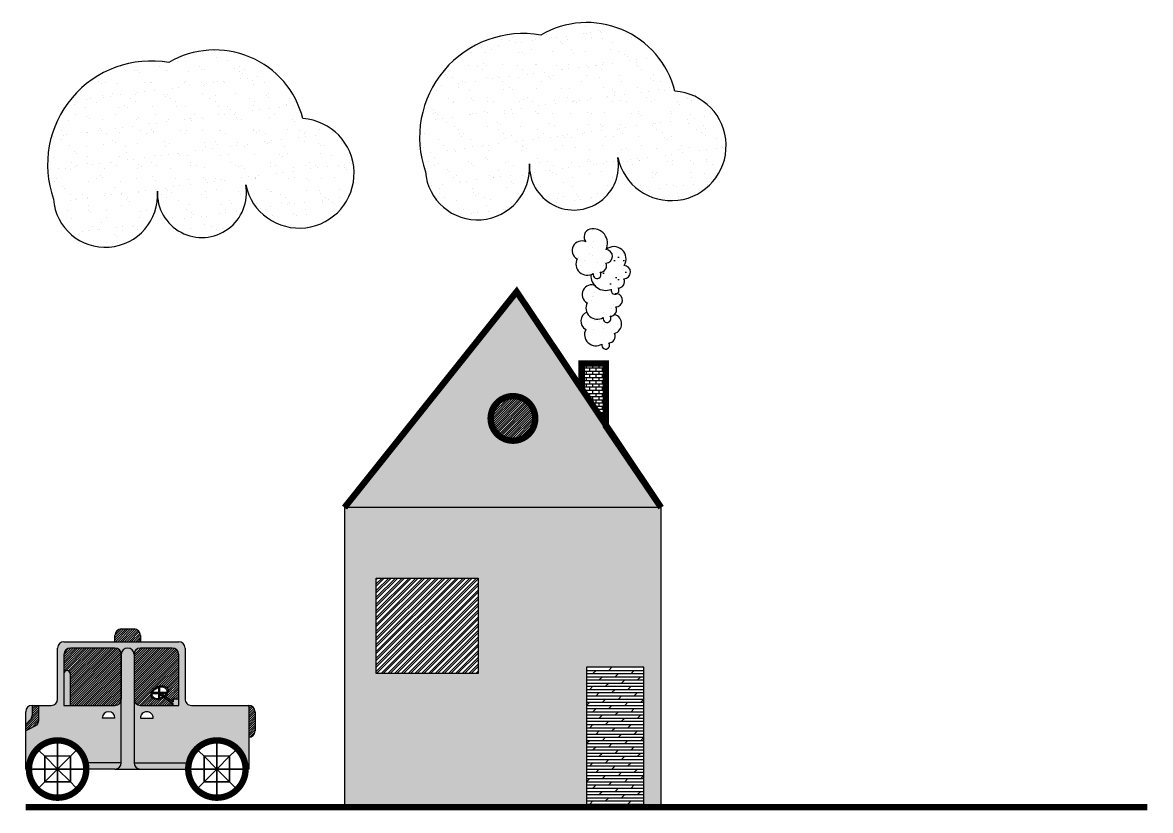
# Model space of a CAD drawing. Header units: inches. Extents: x -0.2 to 88.2, y 1.8 to 63.6.
import ezdxf

# ---------------------------------------------------------------- set-up
doc = ezdxf.new("R2010")
doc.units = ezdxf.units.IN
doc.header["$MEASUREMENT"] = 0
for name, color, linetype in [('acoperis', 44, 'Continuous'), ('asfalt', 250, 'Continuous'), ('becuri', 51, 'Continuous'), ('cauciucuri', 26, 'Continuous'), ('fum', 254, 'Continuous'), ('Geam', 8, 'Continuous'), ('jante', 7, 'Continuous'), ('margini', 19, 'Continuous'), ('masina', 1, 'Continuous'), ('nor', 254, 'Continuous'), ('perete', 253, 'Continuous'), ('usa', 248, 'Continuous')]:
    doc.layers.add(name, color=color, linetype=linetype)

msp = doc.modelspace()

# ---------------------------------------------------------------- hatches: boundary and pattern name
at = {"layer": 'acoperis'}
h = msp.add_hatch(dxfattribs=at)
h.set_pattern_fill('ANSI38', color=256)
h.paths.add_polyline_path([(49.855, 25.534), (45.507, 31.943), (45.507, 32.036), (38.519, 42.484), (25.013, 25.534)])
h.paths.add_polyline_path([(36.478, 32.532, -1), (39.978, 32.532, -1)], flags=16)
h = msp.add_hatch(dxfattribs=at)
h.set_pattern_fill('BRICK', color=256)
h.paths.add_polyline_path([(45.507, 32.036), (45.507, 36.854), (43.621, 36.854), (43.621, 34.856)])
at = {"layer": 'becuri'}
h = msp.add_hatch(dxfattribs=at)
h.set_pattern_fill('ANSI31', color=256)
h.paths.add_polyline_path([(9, 15.5, 0.414214), (8.5, 16), (7.5, 16, 0.414214), (7, 15.5), (7, 15), (9, 15)])
h = msp.add_hatch(dxfattribs=at)
h.set_pattern_fill('ANSI31', color=256)
h.paths.add_polyline_path([(18, 9.5, 0.414214), (17.5, 10), (17.5, 7.5, 0.414214), (18, 8)])
h.paths.add_polyline_path([(1, 10), (0.5, 10), (0.5, 9.207, -0.198912), (0.354, 8.854), (0, 8.5), (0, 8), (0.724, 8.362, 0.284079), (1, 8.809)])
at = {"layer": 'cauciucuri'}
h = msp.add_hatch(color=256, dxfattribs=at)
h.dxf.hatch_style = 1
h.paths.add_polyline_path([(3.487, 12.491, 0.946097), (3, 12.517), (3, 10), (3.487, 10)])
h = msp.add_hatch(color=256, dxfattribs=at)
h.dxf.hatch_style = 1
edge = h.paths.add_edge_path()
edge.add_line((12, 10.476), (11.566, 10.476))
edge.add_line((11.566, 10.476), (11.566, 10.289))
edge.add_line((11.566, 10.289), (10.944, 10.704))
edge.add_ellipse((10.5, 11), major_axis=(0.632, 0.316), ratio=0.707107, start_angle=282.53325, end_angle=292.00171, ccw=False)
edge.add_line((10.856, 10.632), (11.554, 10.145))
edge.add_line((11.554, 10.145), (11.554, 10))
edge.add_line((11.554, 10), (12, 10))
edge.add_line((12, 10), (12, 10.476))
edge = h.paths.add_edge_path(flags=17)
edge.add_line((10.944, 10.704), (10.883, 10.744))
edge.add_ellipse((10.495, 10.989), major_axis=(0.543, 0.271), ratio=0.702667, start_angle=282.19136, end_angle=293.07649, ccw=False)
edge.add_line((10.796, 10.673), (10.856, 10.632))
edge.add_ellipse((10.5, 11), major_axis=(0.632, 0.316), ratio=0.707107, start_angle=282.53325, end_angle=292.00171)
edge = h.paths.add_edge_path()
edge.add_ellipse((10.5, 11), major_axis=(0.632, 0.316), ratio=0.707107, start_angle=292.00171, end_angle=642.53325)
edge.add_line((10.856, 10.632), (10.796, 10.673))
edge.add_ellipse((10.495, 10.989), major_axis=(0.543, 0.271), ratio=0.702667, start_angle=251.12965, end_angle=282.19136, ccw=False)
edge.add_ellipse((10.495, 10.989), major_axis=(0.543, 0.271), ratio=0.702667, start_angle=244.78494, end_angle=251.12965, ccw=False)
edge.add_ellipse((10.495, 10.989), major_axis=(0.543, 0.271), ratio=0.702667, start_angle=152.52733, end_angle=244.78494, ccw=False)
edge.add_ellipse((10.495, 10.989), major_axis=(0.543, 0.271), ratio=0.702667, start_angle=143.21586, end_angle=152.52733, ccw=False)
edge.add_ellipse((10.495, 10.989), major_axis=(0.543, 0.271), ratio=0.702667, start_angle=76.49887, end_angle=143.21586, ccw=False)
edge.add_ellipse((10.495, 10.989), major_axis=(0.543, 0.271), ratio=0.702667, start_angle=70.15416, end_angle=76.49887, ccw=False)
edge.add_ellipse((10.495, 10.989), major_axis=(0.543, 0.271), ratio=0.702667, start_angle=325.9148, end_angle=430.15416, ccw=False)
edge.add_ellipse((10.495, 10.989), major_axis=(0.543, 0.271), ratio=0.702667, start_angle=316.60333, end_angle=325.9148, ccw=False)
edge.add_ellipse((10.495, 10.989), major_axis=(0.543, 0.271), ratio=0.702667, start_angle=293.07649, end_angle=316.60333, ccw=False)
edge.add_line((10.883, 10.744), (10.944, 10.704))
edge = h.paths.add_edge_path(flags=17)
edge.add_ellipse((10.495, 10.989), major_axis=(0.543, 0.271), ratio=0.702667, start_angle=316.60333, end_angle=325.9148)
edge.add_line((11.052, 11), (10.5, 11))
edge.add_line((10.5, 11), (10.5, 10.924))
edge.add_line((10.5, 10.924), (11.021, 10.924))
h.paths.add_polyline_path([(10.5, 11), (10.436, 10.924), (10.5, 10.924)], flags=16)
h.paths.add_polyline_path([(10.5, 11), (10.436, 11), (10.436, 10.924)], flags=17)
edge = h.paths.add_edge_path(flags=17)
edge.add_ellipse((10.495, 10.989), major_axis=(0.543, 0.271), ratio=0.702667, start_angle=70.15416, end_angle=76.49887)
edge.add_line((10.436, 11.423), (10.436, 11))
edge.add_line((10.436, 11), (10.5, 11))
edge.add_line((10.5, 11), (10.5, 11.44))
edge = h.paths.add_edge_path(flags=17)
edge.add_line((10.436, 11), (10, 11))
edge.add_line((10, 11), (9.946, 11))
edge.add_ellipse((10.495, 10.989), major_axis=(0.543, 0.271), ratio=0.702667, start_angle=143.21586, end_angle=152.52733)
edge.add_line((9.925, 10.924), (10.436, 10.924))
edge.add_line((10.436, 10.924), (10.436, 11))
edge = h.paths.add_edge_path(flags=17)
edge.add_line((10.5, 10.924), (10.436, 10.924))
edge.add_line((10.436, 10.924), (10.436, 10.528))
edge.add_ellipse((10.495, 10.989), major_axis=(0.543, 0.271), ratio=0.702667, start_angle=244.78494, end_angle=251.12965)
edge.add_line((10.5, 10.54), (10.5, 10.924))
edge = h.paths.add_edge_path(flags=17)
edge.add_line((10.614, 10.924), (10.5, 10.924))
edge.add_line((10.5, 10.924), (10.5, 10.88))
edge.add_line((10.5, 10.88), (10.796, 10.673))
edge.add_ellipse((10.495, 10.989), major_axis=(0.543, 0.271), ratio=0.702667, start_angle=282.19136, end_angle=293.07649)
edge.add_line((10.883, 10.744), (10.614, 10.924))
at = {"layer": 'fum'}
h = msp.add_hatch(dxfattribs=at)
h.set_pattern_fill('AR-SAND', color=256)
h.paths.add_polyline_path([(46.93, 43.494, 0.977744), (46.945, 44.546, 0.875963), (45.534, 45.786, -0.977744), (45.519, 44.735, -0.582862), (45.068, 44.013, -1.623965), (44.526, 43.908, -0.055377), (44.348, 43.824, 0.551502), (45.938, 42.667, 1.623965), (46.479, 42.773, 0.582862)])
at = {"layer": 'Geam'}
h = msp.add_hatch(dxfattribs=at)
h.set_pattern_fill('ANSI31', color=256)
h.paths.add_polyline_path([(39.978, 32.532, 1), (36.478, 32.532, 1)])
h = msp.add_hatch(dxfattribs=at)
h.set_pattern_fill('ANSI32', color=256)
h.paths.add_polyline_path([(27.5, 12.5), (35.5, 12.5), (35.5, 20), (27.5, 20)])
h = msp.add_hatch(dxfattribs=at)
h.set_pattern_fill('ANSI31', color=256)
h.paths.add_polyline_path([(3.5, 14.5, 0.414214), (3, 14), (3, 12.517, -0.946097), (3.487, 12.491), (3.487, 10), (7, 10, 0.414214), (7.5, 10.5), (7.5, 14, 0.414214), (7, 14.5)])
edge = h.paths.add_edge_path()
edge.add_arc((9, 10.5), 0.5, 180, 270)
edge.add_line((9, 10), (11.554, 10))
edge.add_line((11.554, 10), (11.554, 10.145))
edge.add_line((11.554, 10.145), (10.856, 10.632))
edge.add_ellipse((10.5, 11), major_axis=(0.632, 0.316), ratio=0.707107, start_angle=292.00171, end_angle=642.53325, ccw=False)
edge.add_line((10.944, 10.704), (11.566, 10.289))
edge.add_line((11.566, 10.289), (11.566, 10.476))
edge.add_line((11.566, 10.476), (12, 10.476))
edge.add_line((12, 10.476), (12, 14))
edge.add_arc((11.5, 14), 0.5, 0, 90)
edge.add_line((11.5, 14.5), (9, 14.5))
edge.add_arc((9, 14), 0.5, 90, 180)
edge.add_line((8.5, 14), (8.5, 10.5))
at = {"layer": 'masina'}
h = msp.add_hatch(color=256, dxfattribs=at)
h.dxf.hatch_style = 1
h.paths.add_polyline_path([(7.5, 10), (7.5, 10.5, -0.414214), (7, 10), (3, 10), (3, 14, -0.414214), (3.5, 14.5), (7, 14.5, -0.414214), (7.5, 14, -0.414214), (8, 14.5, -0.414214), (8.5, 14, -0.414214), (9, 14.5), (11.5, 14.5, -0.414214), (12, 14), (12, 10), (9, 10, -0.414214), (8.5, 10.5), (8.5, 5.5), (12.806, 5.5, -0.893792), (17.25, 5), (17.5, 5), (17.5, 10), (13, 10, -0.443171), (12.5, 10.5), (12.5, 14.5, 0.414214), (12, 15), (3, 15, 0.414214), (2.5, 14.5), (2.5, 10.5, -0.414214), (2, 10), (1, 10), (1, 8.809, -0.284079), (0.724, 8.362), (0, 8), (0, 5), (0.25, 5, -0.893792), (4.694, 5.5), (7.5, 5.5)])
h.paths.add_polyline_path([(6, 9, -0.414214), (6.5, 9.5, -0.414214), (7, 9)], flags=16)
h.paths.add_polyline_path([(9, 9, -0.414214), (9.5, 9.5, -0.414214), (10, 9)], flags=16)
h = msp.add_hatch(color=256, dxfattribs=at)
h.dxf.hatch_style = 1
h.paths.add_polyline_path([(12.806, 5.5), (8.5, 5.5, 0.414214), (9, 5), (12.75, 5, -0.056082)])
h.paths.add_polyline_path([(8.5, 14, 0.414214), (8, 14.5, 0.414214), (7.5, 14), (7.5, 10.5), (7.5, 10), (7.5, 5.5, -0.414214), (7, 5), (9, 5, -0.414214), (8.5, 5.5)])
h.paths.add_polyline_path([(0.5, 9.207), (0.5, 10, 0.414214), (0, 9.5), (0, 8.5), (0.354, 8.854, 0.198912)])
h = msp.add_hatch(color=256, dxfattribs=at)
h.dxf.hatch_style = 1
h.paths.add_polyline_path([(7.5, 5.5), (4.694, 5.5, -0.056082), (4.75, 5), (7, 5, 0.414214)])
at = {"layer": 'perete'}
h = msp.add_hatch(dxfattribs=at)
h.set_pattern_fill('BRSTONE', color=256)
h.paths.add_polyline_path([(44, 13), (48.5, 13), (48.5, 2.036), (49.855, 2.036), (49.855, 25.534), (25.013, 25.534), (25.013, 2.036), (44, 2.036)])
h.paths.add_polyline_path([(35.5, 12.5), (27.5, 12.5), (27.5, 20), (35.5, 20)], flags=16)
at = {"layer": 'usa'}
h = msp.add_hatch(dxfattribs=at)
h.set_pattern_fill('DOLMIT', color=256)
h.paths.add_polyline_path([(44, 2.036), (48.5, 2.036), (48.5, 13), (44, 13)])

# ---------------------------------------------------------------- linework, layer by layer
for p, q in [((3, 12.491), (3, 12.491)), ((10.5, 11), (10.436, 10.924)), ((0, 10), (0, 10)), ((0.5, 10), (0.5, 10)), ((17.5, 10), (17.5, 10)), ((6, 9), (6, 9)), ((6.5, 9.5), (6.5, 9.5)), ((7, 9), (7, 9)), ((17.5, 7.5), (17.5, 7.5))]:
    msp.add_line(p, q)
at = {"layer": 'acoperis', "const_width": 0.5}
for points in [[(25.013, 25.534), (38.519, 42.484), (49.855, 25.534)], [(49.855, 25.534), (45.507, 31.943), (45.507, 36.854), (43.621, 36.854), (43.621, 34.747)]]:
    msp.add_lwpolyline(points, dxfattribs=at)
msp.add_lwpolyline([(36.478, 32.532, 1), (39.978, 32.532, 1)], format="xyb", close=True, dxfattribs=at)
at = {"layer": 'asfalt', "const_width": 0.5}
msp.add_lwpolyline([(0, 2), (88, 2)], dxfattribs=at)
at = {"layer": 'becuri'}
for p, q in [((7.5, 16), (8.5, 16)), ((7, 15), (7, 15.5)), ((9, 15.5), (9, 15)), ((0.5, 10), (0.5, 9.207)), ((0.354, 8.854), (0, 8.5)), ((18, 9.5), (18, 8))]:
    msp.add_line(p, q, dxfattribs=at)
msp.add_lwpolyline([(1, 10), (1, 8.809, -0.284079), (0.724, 8.362), (0, 8)], format="xyb", dxfattribs=at)
for centre, start, end in [((7.5, 15.5), 90, 180), ((8.5, 15.5), 0, 90), ((17.5, 9.5), 0, 90), ((0, 9.207), 315, 0), ((17.5, 8), 270, 0)]:
    msp.add_arc(centre, 0.5, start, end, dxfattribs=at)
at = {"layer": 'cauciucuri'}
for p, q in [((3.487, 12.491), (3.487, 9.999)), ((10.5, 10.88), (11.554, 10.145)), ((11.554, 10.145), (11.554, 10)), ((12, 10.476), (11.566, 10.476)), ((11.566, 10.476), (11.566, 10.289))]:
    msp.add_line(p, q, dxfattribs=at)
for points in [[(10.436, 10.924), (9.925, 10.924), (10.436, 10.924), (10.436, 10.528), (10.436, 10.924), (10.5, 11), (10.5, 10.54), (10.5, 11), (10.5, 11.44), (10.5, 11), (10.436, 10.924), (10.436, 11.423), (10.436, 10.924), (10.5, 11), (11.052, 11), (10.5, 11), (10.436, 10.924), (11.021, 10.924)], [(10.5, 11), (10, 11), (9.946, 11)], [(10.614, 10.924), (11.566, 10.289)]]:
    msp.add_lwpolyline(points, dxfattribs=at)
at = {"layer": 'cauciucuri', "const_width": 0.5}
for points in [[(0.25, 5, 1), (4.75, 5, 1)], [(12.75, 5, 1), (17.25, 5, 1)]]:
    msp.add_lwpolyline(points, format="xyb", close=True, dxfattribs=at)
at = {"layer": 'cauciucuri'}
msp.add_arc((3.243, 12.491), 0.244, 0.16636, 179.83364, dxfattribs=at)
for centre, major_axis, ratio in [((10.5, 11), (0.632, 0.316), 0.707107), ((10.495, 10.989), (0.543, 0.271), 0.702667)]:
    msp.add_ellipse(centre, major_axis=major_axis, ratio=ratio, dxfattribs=at)
at = {"layer": 'fum', "linetype": 'Continuous'}
for p, q in [((44.467, 47.281), (44.467, 47.281)), ((44.534, 46.45), (44.534, 46.45)), ((43.401, 45.181), (43.401, 45.181)), ((44.272, 45.48), (44.272, 45.48)), ((44.456, 45.311), (44.456, 45.311)), ((44.458, 45.965), (44.458, 45.965)), ((43.51, 44.565), (43.51, 44.565)), ((43.823, 44.913), (43.823, 44.913)), ((44.869, 44.744), (44.869, 44.744)), ((45.326, 44.514), (45.326, 44.514)), ((45.389, 44.813), (45.389, 44.813)), ((45.811, 45.028), (45.811, 45.028)), ((44.521, 44.038), (44.521, 44.038)), ((44.209, 42.677), (44.209, 42.677)), ((44.37, 41.758), (44.37, 41.758)), ((44.432, 42.098), (44.432, 42.098)), ((44.584, 42.111), (44.584, 42.111)), ((44.631, 42.409), (44.631, 42.409)), ((45.791, 42.277), (45.791, 42.277)), ((45.365, 40.846), (45.365, 40.846)), ((45.937, 41.174), (45.937, 41.174)), ((46.149, 41.441), (46.149, 41.441)), ((44.647, 40.185), (44.647, 40.185)), ((45.017, 40.173), (45.017, 40.173)), ((45.438, 39.905), (45.438, 39.905)), ((45.549, 40.677), (45.549, 40.677)), ((46.419, 39.88), (46.419, 39.88)), ((44.021, 39.454), (44.021, 39.454)), ((44.541, 39.523), (44.541, 39.523)), ((45.354, 39.63), (45.354, 39.63)), ((46, 39.247), (46, 39.247)), ((46.713, 39.809), (46.713, 39.809)), ((44.71, 38.258), (44.71, 38.258))]:
    msp.add_line(p, q, dxfattribs=at)
at = {"layer": 'fum'}
for centre, radius, start, end in [((44.448, 46.786), 0.634, 106.26762, 218.91188), ((44.52, 46.29), 1.132, 333.59949, 102.6933), ((43.62, 45.721), 0.746, 63.29501, 241.48872), ((46.157, 45.072), 0.948, 326.25325, 131.12193), ((45.514, 45.261), 0.526, 270.47061, 87.89171), ((44.06, 44.667), 0.891, 153.44113, 301.56428), ((45.089, 44.502), 0.489, 267.51021, 28.45529), ((46.926, 44.02), 0.526, 270.47061, 87.89171), ((45.508, 43.747), 1.162, 176.19902, 291.70635), ((44.823, 43.824), 0.309, 164.24617, 37.75101), ((46.5, 43.261), 0.489, 267.51021, 28.45529), ((44.404, 42.27), 0.746, 64.63944, 241.48872), ((46.235, 42.584), 0.309, 164.24617, 37.75101), ((44.844, 41.216), 0.891, 153.44113, 301.56428), ((46.298, 41.809), 0.526, 270.47061, 78.43505), ((44.298, 40.181), 0.746, 111.74004, 241.48872), ((45.873, 41.05), 0.489, 267.51021, 28.45529), ((45.607, 40.373), 0.309, 164.24617, 37.75101), ((45.965, 39.949), 0.789, 287.04706, 71.80775), ((44.738, 39.127), 0.891, 153.44113, 301.56428), ((45.767, 38.961), 0.489, 267.51021, 28.45529), ((45.502, 38.284), 0.309, 164.24617, 37.75101)]:
    msp.add_arc(centre, radius, start, end, dxfattribs=at)
at = {"layer": 'Geam'}
for p, q in [((7, 14.5), (3.5, 14.5)), ((11.5, 14.5), (9, 14.5)), ((3, 14), (3, 10)), ((7.5, 14), (7.5, 10.5)), ((8.5, 14), (8.5, 10.5)), ((12, 10), (12, 14)), ((3, 10), (7, 10)), ((9, 10), (12, 10)), ((12, 10), (12, 10.476))]:
    msp.add_line(p, q, dxfattribs=at)
for centre, start, end in [((3.5, 14), 90, 180), ((7, 14), 0, 90), ((9, 14), 90, 180), ((11.5, 14), 0, 90), ((7, 10.5), 270, 0), ((9, 10.5), 180, 270)]:
    msp.add_arc(centre, 0.5, start, end, dxfattribs=at)
at = {"layer": 'jante'}
for points in [[(2.5, 5), (2.5, 7), (2.5, 5), (4.5, 5), (2.5, 5), (2.5, 3), (2.5, 5), (0.5, 5), (2.5, 5), (3.5, 6), (2.5, 6), (1.5, 6), (1.5, 5), (1.5, 4), (2.5, 4), (3.5, 4), (3.5, 6), (2.5, 5), (1.5, 4), (2.5, 5), (1.5, 6), (2.5, 5), (3.5, 4), (3.5, 6), (3.914, 6.414), (3.5, 6), (3.5, 4), (3.914, 3.586), (3.5, 4), (1.5, 4), (1.086, 3.586), (1.5, 4), (1.5, 6), (1.092, 6.408)], [(15, 5), (15, 7), (15, 5), (17, 5), (15, 5), (15, 3), (15, 5), (13, 5), (15, 5), (16, 6), (15, 6), (14, 6), (14, 5), (14, 4), (15, 4), (16, 4), (16, 6), (15, 5), (14, 4), (15, 5), (14, 6), (15, 5), (16, 4), (16, 6), (16.414, 6.414), (16, 6), (16, 4), (16.414, 3.586), (16, 4), (14, 4), (13.586, 3.586), (14, 4), (14, 6), (13.592, 6.408)]]:
    msp.add_lwpolyline(points, dxfattribs=at)
at = {"layer": 'margini'}
for points in [[(25.013, 2.036), (49.855, 2.036), (49.855, 25.534), (25.013, 25.534)], [(27.5, 20), (35.5, 20), (35.5, 12.5), (27.5, 12.5)], [(44, 2.036), (48.5, 2.036), (48.5, 13), (44, 13)]]:
    msp.add_lwpolyline(points, close=True, dxfattribs=at)
at = {"layer": 'masina'}
for p, q in [((2.5, 10.5), (2.5, 14.5)), ((3, 15), (12, 15)), ((8, 14.5), (8, 14.5)), ((12.5, 14.5), (12.5, 10.5)), ((7.5, 10), (7.5, 14)), ((8.5, 14), (8.5, 5.5)), ((0.5, 10), (2, 10)), ((7.5, 5.5), (7.5, 10)), ((13, 10), (17.5, 10)), ((17.5, 10), (17.5, 5)), ((0, 5), (0, 9.5)), ((7, 9), (6, 9)), ((7, 5), (4.75, 5)), ((9, 5), (12.75, 5))]:
    msp.add_line(p, q, dxfattribs=at)
msp.add_lwpolyline([(9, 9), (10, 9), (10, 9, 0.414214), (9.5, 9.5), (9.5, 9.5, 0.414214), (9, 9), (9, 9)], format="xyb", dxfattribs=at)
for points in [[(7.5, 5.5), (4.694, 5.5)], [(8.5, 5.5), (12.806, 5.5)], [(0, 5), (0.06, 5)], [(7, 5), (9, 5)], [(17.5, 5), (17.461, 5)]]:
    msp.add_lwpolyline(points, dxfattribs=at)
for centre, radius, start, end in [((3, 14.5), 0.5, 90, 180), ((8, 14), 0.5, 90, 180), ((8, 14), 0.5, 0, 90), ((12, 14.5), 0.5, 0, 90), ((0.5, 9.5), 0.5, 90, 180), ((2, 10.5), 0.5, 270, 0), ((12.977, 10.477), 0.477, 177.19689, 272.80311), ((6.5, 9), 0.5, 90, 180), ((6.5, 9), 0.5, 0, 90), ((7, 5.5), 0.5, 270, 0), ((9, 5.5), 0.5, 180, 270)]:
    msp.add_arc(centre, radius, start, end, dxfattribs=at)
at = {"layer": 'nor', "linetype": 'Continuous'}
for p, q in [((43.891, 63.307), (43.891, 63.307)), ((44.955, 63.015), (44.955, 63.015)), ((45.132, 62.903), (45.132, 62.903)), ((45.139, 62.847), (45.139, 62.847)), ((46.49, 63.082), (46.49, 63.082)), ((37.367, 62.25), (37.367, 62.25)), ((37.947, 62.172), (37.947, 62.172)), ((38.17, 62.441), (38.17, 62.441)), ((38.415, 62.019), (38.415, 62.019)), ((38.935, 62.087), (38.935, 62.087)), ((39.748, 62.194), (39.748, 62.194)), ((39.985, 62.284), (39.985, 62.284)), ((40.862, 62.716), (40.862, 62.716)), ((41.106, 62.373), (41.106, 62.373)), ((41.284, 62.447), (41.284, 62.447)), ((41.627, 62.442), (41.627, 62.442)), ((41.949, 62.138), (41.949, 62.138)), ((42.133, 61.969), (42.133, 61.969)), ((42.44, 62.549), (42.44, 62.549)), ((42.543, 62.272), (42.543, 62.272)), ((43.798, 62.727), (43.798, 62.727)), ((43.976, 62.721), (43.976, 62.721)), ((44.319, 62.796), (44.319, 62.796)), ((44.398, 62.453), (44.398, 62.453)), ((45.244, 62.369), (45.244, 62.369)), ((46.009, 62.049), (46.009, 62.049)), ((47.09, 62.727), (47.09, 62.727)), ((47.512, 62.458), (47.512, 62.458)), ((47.861, 62.402), (47.861, 62.402)), ((13.787, 61.366), (13.787, 61.366)), ((14.775, 61.429), (14.775, 61.429)), ((14.941, 61.46), (14.941, 61.46)), ((34.941, 61.294), (34.941, 61.294)), ((35.723, 61.664), (35.723, 61.664)), ((36.078, 61.261), (36.078, 61.261)), ((36.243, 61.733), (36.243, 61.733)), ((36.574, 61.469), (36.574, 61.469)), ((37.056, 61.84), (37.056, 61.84)), ((38.636, 61.249), (38.636, 61.249)), ((38.943, 61.26), (38.943, 61.26)), ((39.127, 61.091), (39.127, 61.091)), ((39.688, 61.474), (39.688, 61.474)), ((41.337, 61.346), (41.337, 61.346)), ((42.802, 61.48), (42.802, 61.48)), ((43.003, 61.172), (43.003, 61.172)), ((43.954, 61.38), (43.954, 61.38)), ((45.916, 61.486), (45.916, 61.486)), ((46.513, 61.367), (46.513, 61.367)), ((47.005, 61.137), (47.005, 61.137)), ((49.03, 61.491), (49.03, 61.491)), ((11.751, 60.751), (11.751, 60.751)), ((11.935, 60.582), (11.935, 60.582)), ((12.448, 60.906), (12.448, 60.906)), ((15.006, 60.894), (15.006, 60.894)), ((15.811, 60.662), (15.811, 60.662)), ((34.729, 60.226), (34.729, 60.226)), ((35.441, 60.2), (35.441, 60.2)), ((35.937, 60.382), (35.937, 60.382)), ((36.121, 60.213), (36.121, 60.213)), ((37.43, 60.324), (37.43, 60.324)), ((38.556, 60.206), (38.556, 60.206)), ((39.997, 60.294), (39.997, 60.294)), ((40.048, 60.357), (40.048, 60.357)), ((41.67, 60.212), (41.67, 60.212)), ((42.606, 60.345), (42.606, 60.345)), ((43.999, 60.26), (43.999, 60.26)), ((44.72, 60.26), (44.72, 60.26)), ((44.784, 60.217), (44.784, 60.217)), ((45.241, 60.328), (45.241, 60.328)), ((45.307, 60.442), (45.307, 60.442)), ((46.054, 60.435), (46.054, 60.435)), ((47.189, 60.968), (47.189, 60.968)), ((47.412, 60.614), (47.412, 60.614)), ((47.898, 60.223), (47.898, 60.223)), ((47.924, 60.475), (47.924, 60.475)), ((47.932, 60.683), (47.932, 60.683)), ((48.745, 60.79), (48.745, 60.79)), ((7.414, 60.149), (7.414, 60.149)), ((7.836, 59.881), (7.836, 59.881)), ((8.541, 59.883), (8.541, 59.883)), ((8.745, 59.873), (8.745, 59.873)), ((8.929, 59.704), (8.929, 59.704)), ((10.528, 60.155), (10.528, 60.155)), ((10.95, 59.886), (10.95, 59.886)), ((11.099, 59.871), (11.099, 59.871)), ((12.805, 59.785), (12.805, 59.785)), ((13.642, 60.161), (13.642, 60.161)), ((13.8, 59.968), (13.8, 59.968)), ((14.064, 59.892), (14.064, 59.892)), ((16.418, 60.002), (16.418, 60.002)), ((16.757, 60.166), (16.757, 60.166)), ((16.807, 59.75), (16.807, 59.75)), ((16.991, 59.581), (16.991, 59.581)), ((17.178, 59.898), (17.178, 59.898)), ((18.214, 59.359), (18.214, 59.359)), ((18.976, 59.99), (18.976, 59.99)), ((19.572, 59.538), (19.572, 59.538)), ((32.931, 59.505), (32.931, 59.505)), ((33.115, 59.336), (33.115, 59.336)), ((33.523, 59.301), (33.523, 59.301)), ((35.863, 59.932), (35.863, 59.932)), ((36.141, 59.334), (36.141, 59.334)), ((36.991, 59.416), (36.991, 59.416)), ((37.978, 59.372), (37.978, 59.372)), ((38.699, 59.322), (38.699, 59.322)), ((38.977, 59.937), (38.977, 59.937)), ((39.337, 59.551), (39.337, 59.551)), ((39.857, 59.619), (39.857, 59.619)), ((40.67, 59.726), (40.67, 59.726)), ((40.992, 59.382), (40.992, 59.382)), ((41.4, 59.419), (41.4, 59.419)), ((42.028, 59.905), (42.028, 59.905)), ((42.091, 59.943), (42.091, 59.943)), ((42.549, 59.974), (42.549, 59.974)), ((43.362, 60.081), (43.362, 60.081)), ((44.017, 59.453), (44.017, 59.453)), ((44.183, 60.091), (44.183, 60.091)), ((45.206, 59.949), (45.206, 59.949)), ((46.576, 59.441), (46.576, 59.441)), ((48.059, 60.171), (48.059, 60.171)), ((48.32, 59.954), (48.32, 59.954)), ((49.276, 59.538), (49.276, 59.538)), ((5.739, 58.995), (5.739, 58.995)), ((5.923, 58.827), (5.923, 58.827)), ((6.24, 58.908), (6.24, 58.908)), ((7.193, 58.848), (7.193, 58.848)), ((9.354, 58.914), (9.354, 58.914)), ((9.799, 58.907), (9.799, 58.907)), ((9.894, 58.946), (9.894, 58.946)), ((11.497, 58.475), (11.497, 58.475)), ((12.017, 58.543), (12.017, 58.543)), ((12.468, 58.919), (12.468, 58.919)), ((12.511, 58.979), (12.511, 58.979)), ((12.83, 58.65), (12.83, 58.65)), ((13.801, 58.873), (13.801, 58.873)), ((13.985, 58.704), (13.985, 58.704)), ((14.189, 58.829), (14.189, 58.829)), ((14.709, 58.898), (14.709, 58.898)), ((15.069, 58.967), (15.069, 58.967)), ((15.522, 59.005), (15.522, 59.005)), ((15.582, 58.925), (15.582, 58.925)), ((16.88, 59.184), (16.88, 59.184)), ((17.401, 59.252), (17.401, 59.252)), ((17.77, 59.064), (17.77, 59.064)), ((17.861, 58.784), (17.861, 58.784)), ((18.696, 58.931), (18.696, 58.931)), ((32.595, 58.663), (32.595, 58.663)), ((33.953, 58.842), (33.953, 58.842)), ((33.985, 58.539), (33.985, 58.539)), ((34.267, 58.959), (34.267, 58.959)), ((34.474, 58.911), (34.474, 58.911)), ((35.287, 59.018), (35.287, 59.018)), ((36.645, 59.197), (36.645, 59.197)), ((37.165, 59.265), (37.165, 59.265)), ((37.381, 58.965), (37.381, 58.965)), ((37.986, 58.504), (37.986, 58.504)), ((40.111, 58.43), (40.111, 58.43)), ((40.495, 58.97), (40.495, 58.97)), ((41.177, 59.213), (41.177, 59.213)), ((42.047, 58.416), (42.047, 58.416)), ((42.669, 58.418), (42.669, 58.418)), ((43.61, 58.976), (43.61, 58.976)), ((45.053, 59.293), (45.053, 59.293)), ((45.37, 58.515), (45.37, 58.515)), ((46.724, 58.982), (46.724, 58.982)), ((47.987, 58.549), (47.987, 58.549)), ((49.054, 59.259), (49.054, 59.259)), ((49.239, 59.09), (49.239, 59.09)), ((49.838, 58.987), (49.838, 58.987)), ((50.545, 58.536), (50.545, 58.536)), ((4.755, 57.587), (4.755, 57.587)), ((5.108, 57.64), (5.108, 57.64)), ((5.987, 57.923), (5.987, 57.923)), ((6.113, 57.766), (6.113, 57.766)), ((6.634, 57.835), (6.634, 57.835)), ((6.793, 58.029), (6.793, 58.029)), ((7.447, 57.942), (7.447, 57.942)), ((8.222, 57.645), (8.222, 57.645)), ((8.604, 57.957), (8.604, 57.957)), ((8.805, 58.121), (8.805, 58.121)), ((9.326, 58.189), (9.326, 58.189)), ((10.139, 58.296), (10.139, 58.296)), ((10.795, 57.995), (10.795, 57.995)), ((10.979, 57.826), (10.979, 57.826)), ((11.162, 57.944), (11.162, 57.944)), ((11.336, 57.651), (11.336, 57.651)), ((13.863, 58.042), (13.863, 58.042)), ((14.45, 57.657), (14.45, 57.657)), ((14.855, 57.907), (14.855, 57.907)), ((16.481, 58.075), (16.481, 58.075)), ((17.564, 57.662), (17.564, 57.662)), ((18.856, 57.872), (18.856, 57.872)), ((19.039, 58.063), (19.039, 58.063)), ((19.041, 57.703), (19.041, 57.703)), ((20.678, 57.668), (20.678, 57.668)), ((32.234, 58.312), (32.234, 58.312)), ((33.135, 57.691), (33.135, 57.691)), ((34.792, 58.3), (34.792, 58.3)), ((34.98, 57.627), (34.98, 57.627)), ((36.249, 57.696), (36.249, 57.696)), ((37.493, 58.397), (37.493, 58.397)), ((38.171, 58.335), (38.171, 58.335)), ((39.041, 57.538), (39.041, 57.538)), ((39.363, 57.702), (39.363, 57.702)), ((42.477, 57.708), (42.477, 57.708)), ((44.08, 57.526), (44.08, 57.526)), ((44.284, 57.613), (44.284, 57.613)), ((45.592, 57.713), (45.592, 57.713)), ((45.642, 57.792), (45.642, 57.792)), ((46.048, 58.381), (46.048, 58.381)), ((46.163, 57.86), (46.163, 57.86)), ((46.233, 58.213), (46.233, 58.213)), ((46.976, 57.967), (46.976, 57.967)), ((48.334, 58.146), (48.334, 58.146)), ((48.706, 57.719), (48.706, 57.719)), ((48.854, 58.215), (48.854, 58.215)), ((49.339, 57.611), (49.339, 57.611)), ((49.667, 58.322), (49.667, 58.322)), ((50.109, 58.293), (50.109, 58.293)), ((51.82, 57.725), (51.82, 57.725)), ((51.957, 57.644), (51.957, 57.644)), ((3.422, 57.412), (3.422, 57.412)), ((3.787, 57.152), (3.787, 57.152)), ((3.942, 57.48), (3.942, 57.48)), ((4.698, 56.934), (4.698, 56.934)), ((5.529, 57.371), (5.529, 57.371)), ((7.256, 56.922), (7.256, 56.922)), ((7.788, 57.117), (7.788, 57.117)), ((7.973, 56.948), (7.973, 56.948)), ((8.644, 57.377), (8.644, 57.377)), ((9.957, 57.019), (9.957, 57.019)), ((11.758, 57.382), (11.758, 57.382)), ((11.849, 57.029), (11.849, 57.029)), ((12.574, 57.052), (12.574, 57.052)), ((14.872, 57.388), (14.872, 57.388)), ((15.132, 57.04), (15.132, 57.04)), ((15.85, 56.994), (15.85, 56.994)), ((16.035, 56.826), (16.035, 56.826)), ((17.802, 56.716), (17.802, 56.716)), ((17.833, 57.137), (17.833, 57.137)), ((17.986, 57.394), (17.986, 57.394)), ((18.323, 56.784), (18.323, 56.784)), ((19.136, 56.891), (19.136, 56.891)), ((19.911, 56.906), (19.911, 56.906)), ((20.451, 57.171), (20.451, 57.171)), ((20.494, 57.07), (20.494, 57.07)), ((21.015, 57.139), (21.015, 57.139)), ((21.1, 57.399), (21.1, 57.399)), ((31.974, 56.749), (31.974, 56.749)), ((33.557, 57.422), (33.557, 57.422)), ((33.586, 57.374), (33.586, 57.374)), ((35.164, 57.458), (35.164, 57.458)), ((36.034, 56.66), (36.034, 56.66)), ((36.204, 57.408), (36.204, 57.408)), ((36.671, 57.428), (36.671, 57.428)), ((37.567, 56.729), (37.567, 56.729)), ((38.087, 56.797), (38.087, 56.797)), ((38.762, 57.395), (38.762, 57.395)), ((38.9, 56.904), (38.9, 56.904)), ((39.785, 57.433), (39.785, 57.433)), ((40.259, 57.083), (40.259, 57.083)), ((40.779, 57.152), (40.779, 57.152)), ((41.463, 57.493), (41.463, 57.493)), ((41.592, 57.259), (41.592, 57.259)), ((42.899, 57.439), (42.899, 57.439)), ((42.95, 57.438), (42.95, 57.438)), ((43.042, 57.504), (43.042, 57.504)), ((43.226, 57.335), (43.226, 57.335)), ((43.471, 57.506), (43.471, 57.506)), ((46.013, 57.445), (46.013, 57.445)), ((46.639, 57.514), (46.639, 57.514)), ((47.102, 57.415), (47.102, 57.415)), ((49.127, 57.45), (49.127, 57.45)), ((51.104, 57.381), (51.104, 57.381)), ((51.288, 57.212), (51.288, 57.212)), ((52.242, 57.456), (52.242, 57.456)), ((53.309, 56.707), (53.309, 56.707)), ((3.349, 55.899), (3.349, 55.899)), ((3.933, 56.398), (3.933, 56.398)), ((4.782, 56.24), (4.782, 56.24)), ((4.967, 56.071), (4.967, 56.071)), ((6.05, 55.996), (6.05, 55.996)), ((7.047, 56.404), (7.047, 56.404)), ((8.667, 56.03), (8.667, 56.03)), ((8.843, 56.151), (8.843, 56.151)), ((10.162, 56.409), (10.162, 56.409)), ((11.061, 55.828), (11.061, 55.828)), ((11.225, 56.017), (11.225, 56.017)), ((12.419, 56.007), (12.419, 56.007)), ((12.844, 56.117), (12.844, 56.117)), ((12.939, 56.076), (12.939, 56.076)), ((13.028, 55.948), (13.028, 55.948)), ((13.276, 56.415), (13.276, 56.415)), ((13.752, 56.183), (13.752, 56.183)), ((13.926, 56.115), (13.926, 56.115)), ((15.111, 56.362), (15.111, 56.362)), ((15.631, 56.43), (15.631, 56.43)), ((16.39, 56.421), (16.39, 56.421)), ((16.444, 56.537), (16.444, 56.537)), ((16.544, 56.148), (16.544, 56.148)), ((16.905, 56.028), (16.905, 56.028)), ((19.102, 56.136), (19.102, 56.136)), ((19.504, 56.426), (19.504, 56.426)), ((20.906, 55.994), (20.906, 55.994)), ((21.09, 55.825), (21.09, 55.825)), ((31.961, 56.449), (31.961, 56.449)), ((32.158, 56.58), (32.158, 56.58)), ((32.183, 56.02), (32.183, 56.02)), ((32.297, 56.385), (32.297, 56.385)), ((32.704, 56.089), (32.704, 56.089)), ((33.028, 55.783), (33.028, 55.783)), ((33.517, 56.196), (33.517, 56.196)), ((34.855, 56.373), (34.855, 56.373)), ((34.875, 56.374), (34.875, 56.374)), ((35.075, 56.455), (35.075, 56.455)), ((35.396, 56.443), (35.396, 56.443)), ((36.209, 56.55), (36.209, 56.55)), ((37.556, 56.47), (37.556, 56.47)), ((38.189, 56.46), (38.189, 56.46)), ((40.036, 56.626), (40.036, 56.626)), ((40.174, 56.503), (40.174, 56.503)), ((40.22, 56.457), (40.22, 56.457)), ((41.303, 56.466), (41.303, 56.466)), ((42.732, 56.491), (42.732, 56.491)), ((44.096, 56.538), (44.096, 56.538)), ((44.417, 56.472), (44.417, 56.472)), ((45.433, 56.588), (45.433, 56.588)), ((47.531, 56.477), (47.531, 56.477)), ((48.05, 56.622), (48.05, 56.622)), ((48.098, 56.503), (48.098, 56.503)), ((48.282, 56.334), (48.282, 56.334)), ((50.589, 55.854), (50.589, 55.854)), ((50.608, 56.61), (50.608, 56.61)), ((50.645, 56.483), (50.645, 56.483)), ((51.948, 56.033), (51.948, 56.033)), ((52.158, 56.415), (52.158, 56.415)), ((52.468, 56.101), (52.468, 56.101)), ((53.281, 56.208), (53.281, 56.208)), ((53.76, 56.489), (53.76, 56.489)), ((2.143, 54.974), (2.143, 54.974)), ((2.801, 55.13), (2.801, 55.13)), ((4.344, 54.944), (4.344, 54.944)), ((4.761, 55.007), (4.761, 55.007)), ((4.864, 55.013), (4.864, 55.013)), ((5.677, 55.12), (5.677, 55.12)), ((5.837, 55.273), (5.837, 55.273)), ((5.915, 55.136), (5.915, 55.136)), ((7.035, 55.298), (7.035, 55.298)), ((7.319, 54.995), (7.319, 54.995)), ((7.556, 55.367), (7.556, 55.367)), ((8.369, 55.474), (8.369, 55.474)), ((9.029, 55.141), (9.029, 55.141)), ((9.451, 54.873), (9.451, 54.873)), ((9.727, 55.653), (9.727, 55.653)), ((9.838, 55.239), (9.838, 55.239)), ((10.02, 55.092), (10.02, 55.092)), ((10.022, 55.07), (10.022, 55.07)), ((10.248, 55.721), (10.248, 55.721)), ((12.144, 55.147), (12.144, 55.147)), ((12.565, 54.878), (12.565, 54.878)), ((12.637, 55.126), (12.637, 55.126)), ((13.898, 55.151), (13.898, 55.151)), ((15.195, 55.113), (15.195, 55.113)), ((15.258, 55.152), (15.258, 55.152)), ((15.679, 54.884), (15.679, 54.884)), ((17.896, 55.211), (17.896, 55.211)), ((17.9, 55.116), (17.9, 55.116)), ((18.084, 54.947), (18.084, 54.947)), ((18.372, 55.158), (18.372, 55.158)), ((18.794, 54.89), (18.794, 54.89)), ((20.514, 55.244), (20.514, 55.244)), ((21.486, 55.164), (21.486, 55.164)), ((21.908, 54.895), (21.908, 54.895)), ((21.96, 55.028), (21.96, 55.028)), ((23.072, 55.232), (23.072, 55.232)), ((24.108, 54.957), (24.108, 54.957)), ((30.948, 55.35), (30.948, 55.35)), ((31.25, 54.912), (31.25, 54.912)), ((33.649, 55.447), (33.649, 55.447)), ((33.943, 55.186), (33.943, 55.186)), ((34.024, 54.871), (34.024, 54.871)), ((34.364, 54.918), (34.364, 54.918)), ((36.267, 55.481), (36.267, 55.481)), ((37.03, 55.748), (37.03, 55.748)), ((37.057, 55.192), (37.057, 55.192)), ((37.214, 55.58), (37.214, 55.58)), ((37.478, 54.923), (37.478, 54.923)), ((38.825, 55.469), (38.825, 55.469)), ((40.171, 55.198), (40.171, 55.198)), ((40.593, 54.929), (40.593, 54.929)), ((41.09, 55.66), (41.09, 55.66)), ((41.526, 55.566), (41.526, 55.566)), ((43.285, 55.203), (43.285, 55.203)), ((43.707, 54.935), (43.707, 54.935)), ((43.872, 54.97), (43.872, 54.97)), ((44.143, 55.599), (44.143, 55.599)), ((44.393, 55.038), (44.393, 55.038)), ((45.092, 55.626), (45.092, 55.626)), ((45.206, 55.145), (45.206, 55.145)), ((45.276, 55.457), (45.276, 55.457)), ((46.399, 55.209), (46.399, 55.209)), ((46.564, 55.324), (46.564, 55.324)), ((46.702, 55.587), (46.702, 55.587)), ((46.821, 54.94), (46.821, 54.94)), ((47.085, 55.393), (47.085, 55.393)), ((47.898, 55.5), (47.898, 55.5)), ((49.152, 55.537), (49.152, 55.537)), ((49.256, 55.679), (49.256, 55.679)), ((49.402, 55.684), (49.402, 55.684)), ((49.513, 55.215), (49.513, 55.215)), ((49.776, 55.747), (49.776, 55.747)), ((49.935, 54.946), (49.935, 54.946)), ((52.02, 55.718), (52.02, 55.718)), ((52.627, 55.22), (52.627, 55.22)), ((53.049, 54.952), (53.049, 54.952)), ((53.154, 55.503), (53.154, 55.503)), ((53.338, 55.334), (53.338, 55.334)), ((2.172, 54.658), (2.172, 54.658)), ((2.83, 54.396), (2.83, 54.396)), ((2.985, 54.765), (2.985, 54.765)), ((3.223, 54.861), (3.223, 54.861)), ((6.113, 54.069), (6.113, 54.069)), ((6.337, 54.867), (6.337, 54.867)), ((6.832, 54.361), (6.832, 54.361)), ((7.016, 54.193), (7.016, 54.193)), ((8.73, 54.103), (8.73, 54.103)), ((10.892, 54.273), (10.892, 54.273)), ((11.288, 54.091), (11.288, 54.091)), ((13.989, 54.188), (13.989, 54.188)), ((14.894, 54.239), (14.894, 54.239)), ((15.078, 54.07), (15.078, 54.07)), ((16.607, 54.221), (16.607, 54.221)), ((17.366, 54.069), (17.366, 54.069)), ((18.724, 54.248), (18.724, 54.248)), ((18.954, 54.15), (18.954, 54.15)), ((19.165, 54.209), (19.165, 54.209)), ((19.245, 54.317), (19.245, 54.317)), ((20.058, 54.424), (20.058, 54.424)), ((21.416, 54.603), (21.416, 54.603)), ((21.866, 54.306), (21.866, 54.306)), ((21.937, 54.671), (21.937, 54.671)), ((22.75, 54.778), (22.75, 54.778)), ((22.956, 54.116), (22.956, 54.116)), ((24.483, 54.34), (24.483, 54.34)), ((31.018, 53.993), (31.018, 53.993)), ((32.36, 54.458), (32.36, 54.458)), ((34.208, 54.702), (34.208, 54.702)), ((34.918, 54.446), (34.918, 54.446)), ((37.131, 54.082), (37.131, 54.082)), ((37.619, 54.543), (37.619, 54.543)), ((38.084, 54.782), (38.084, 54.782)), ((38.489, 54.261), (38.489, 54.261)), ((39.009, 54.33), (39.009, 54.33)), ((39.822, 54.437), (39.822, 54.437)), ((40.237, 54.577), (40.237, 54.577)), ((41.181, 54.615), (41.181, 54.615)), ((41.701, 54.684), (41.701, 54.684)), ((42.086, 54.748), (42.086, 54.748)), ((42.27, 54.579), (42.27, 54.579)), ((42.514, 54.791), (42.514, 54.791)), ((42.795, 54.564), (42.795, 54.564)), ((45.496, 54.662), (45.496, 54.662)), ((46.146, 54.66), (46.146, 54.66)), ((48.113, 54.695), (48.113, 54.695)), ((50.147, 54.625), (50.147, 54.625)), ((50.332, 54.456), (50.332, 54.456)), ((50.671, 54.683), (50.671, 54.683)), ((53.372, 54.78), (53.372, 54.78)), ((54.208, 54.537), (54.208, 54.537)), ((3.412, 53.972), (3.412, 53.972)), ((3.826, 53.484), (3.826, 53.484)), ((4.01, 53.315), (4.01, 53.315)), ((4.741, 53.894), (4.741, 53.894)), ((7.855, 53.9), (7.855, 53.9)), ((7.886, 53.395), (7.886, 53.395)), ((10.083, 53.165), (10.083, 53.165)), ((10.649, 53.185), (10.649, 53.185)), ((10.969, 53.905), (10.969, 53.905)), ((11.17, 53.254), (11.17, 53.254)), ((11.888, 53.361), (11.888, 53.361)), ((11.983, 53.361), (11.983, 53.361)), ((12.072, 53.192), (12.072, 53.192)), ((12.7, 53.199), (12.7, 53.199)), ((13.341, 53.539), (13.341, 53.539)), ((13.861, 53.608), (13.861, 53.608)), ((14.083, 53.911), (14.083, 53.911)), ((14.674, 53.715), (14.674, 53.715)), ((15.258, 53.186), (15.258, 53.186)), ((15.948, 53.273), (15.948, 53.273)), ((16.033, 53.894), (16.033, 53.894)), ((16.553, 53.962), (16.553, 53.962)), ((17.198, 53.917), (17.198, 53.917)), ((17.959, 53.284), (17.959, 53.284)), ((19.95, 53.238), (19.95, 53.238)), ((20.312, 53.922), (20.312, 53.922)), ((20.577, 53.317), (20.577, 53.317)), ((23.135, 53.305), (23.135, 53.305)), ((23.14, 53.947), (23.14, 53.947)), ((23.426, 53.928), (23.426, 53.928)), ((24.01, 53.15), (24.01, 53.15)), ((31.011, 53.423), (31.011, 53.423)), ((31.202, 53.824), (31.202, 53.824)), ((31.747, 53.373), (31.747, 53.373)), ((32.768, 53.945), (32.768, 53.945)), ((33.105, 53.552), (33.105, 53.552)), ((33.626, 53.621), (33.626, 53.621)), ((33.712, 53.521), (33.712, 53.521)), ((34.439, 53.728), (34.439, 53.728)), ((35.078, 53.905), (35.078, 53.905)), ((35.797, 53.907), (35.797, 53.907)), ((35.882, 53.951), (35.882, 53.951)), ((36.318, 53.975), (36.318, 53.975)), ((36.33, 53.554), (36.33, 53.554)), ((38.888, 53.542), (38.888, 53.542)), ((38.997, 53.956), (38.997, 53.956)), ((39.079, 53.87), (39.079, 53.87)), ((39.264, 53.701), (39.264, 53.701)), ((41.589, 53.639), (41.589, 53.639)), ((42.111, 53.962), (42.111, 53.962)), ((43.14, 53.782), (43.14, 53.782)), ((44.206, 53.672), (44.206, 53.672)), ((45.225, 53.968), (45.225, 53.968)), ((46.765, 53.66), (46.765, 53.66)), ((47.141, 53.747), (47.141, 53.747)), ((47.326, 53.579), (47.326, 53.579)), ((48.339, 53.973), (48.339, 53.973)), ((49.465, 53.757), (49.465, 53.757)), ((50.178, 53.211), (50.178, 53.211)), ((50.698, 53.279), (50.698, 53.279)), ((51.202, 53.659), (51.202, 53.659)), ((51.453, 53.979), (51.453, 53.979)), ((51.511, 53.386), (51.511, 53.386)), ((52.083, 53.791), (52.083, 53.791)), ((52.87, 53.565), (52.87, 53.565)), ((53.39, 53.634), (53.39, 53.634)), ((54.203, 53.741), (54.203, 53.741)), ((54.567, 53.985), (54.567, 53.985)), ((54.641, 53.779), (54.641, 53.779)), ((2.206, 53.047), (2.206, 53.047)), ((3.609, 52.626), (3.609, 52.626)), ((3.907, 52.297), (3.907, 52.297)), ((4.03, 52.357), (4.03, 52.357)), ((4.824, 53.08), (4.824, 53.08)), ((4.88, 52.518), (4.88, 52.518)), ((5.266, 52.476), (5.266, 52.476)), ((5.786, 52.545), (5.786, 52.545)), ((6.599, 52.652), (6.599, 52.652)), ((6.723, 52.631), (6.723, 52.631)), ((7.145, 52.363), (7.145, 52.363)), ((7.382, 53.068), (7.382, 53.068)), ((7.957, 52.831), (7.957, 52.831)), ((8.478, 52.899), (8.478, 52.899)), ((8.882, 52.483), (8.882, 52.483)), ((9.066, 52.314), (9.066, 52.314)), ((9.291, 53.006), (9.291, 53.006)), ((9.837, 52.637), (9.837, 52.637)), ((10.259, 52.368), (10.259, 52.368)), ((12.942, 52.395), (12.942, 52.395)), ((12.951, 52.643), (12.951, 52.643)), ((13.373, 52.374), (13.373, 52.374)), ((14.052, 52.261), (14.052, 52.261)), ((16.065, 52.648), (16.065, 52.648)), ((16.487, 52.38), (16.487, 52.38)), ((16.67, 52.294), (16.67, 52.294)), ((16.943, 52.361), (16.943, 52.361)), ((19.18, 52.654), (19.18, 52.654)), ((19.228, 52.282), (19.228, 52.282)), ((19.601, 52.385), (19.601, 52.385)), ((20.134, 53.069), (20.134, 53.069)), ((21.004, 52.272), (21.004, 52.272)), ((21.929, 52.38), (21.929, 52.38)), ((22.294, 52.66), (22.294, 52.66)), ((22.715, 52.391), (22.715, 52.391)), ((23.672, 52.31), (23.672, 52.31)), ((24.546, 52.413), (24.546, 52.413)), ((25.005, 52.238), (25.005, 52.238)), ((25.03, 52.489), (25.03, 52.489)), ((25.408, 52.665), (25.408, 52.665)), ((25.55, 52.558), (25.55, 52.558)), ((31.636, 52.677), (31.636, 52.677)), ((32.058, 52.408), (32.058, 52.408)), ((32.072, 53.027), (32.072, 53.027)), ((32.423, 52.531), (32.423, 52.531)), ((34.75, 52.682), (34.75, 52.682)), ((34.981, 52.519), (34.981, 52.519)), ((35.172, 52.414), (35.172, 52.414)), ((36.073, 52.993), (36.073, 52.993)), ((36.258, 52.824), (36.258, 52.824)), ((37.682, 52.616), (37.682, 52.616)), ((37.864, 52.688), (37.864, 52.688)), ((38.286, 52.419), (38.286, 52.419)), ((40.134, 52.904), (40.134, 52.904)), ((40.3, 52.65), (40.3, 52.65)), ((40.978, 52.694), (40.978, 52.694)), ((41.4, 52.425), (41.4, 52.425)), ((42.623, 52.216), (42.623, 52.216)), ((42.858, 52.637), (42.858, 52.637)), ((43.436, 52.323), (43.436, 52.323)), ((44.093, 52.699), (44.093, 52.699)), ((44.135, 52.87), (44.135, 52.87)), ((44.32, 52.701), (44.32, 52.701)), ((44.514, 52.431), (44.514, 52.431)), ((44.794, 52.502), (44.794, 52.502)), ((45.315, 52.571), (45.315, 52.571)), ((45.559, 52.735), (45.559, 52.735)), ((46.128, 52.678), (46.128, 52.678)), ((47.207, 52.705), (47.207, 52.705)), ((47.486, 52.856), (47.486, 52.856)), ((47.628, 52.436), (47.628, 52.436)), ((48.007, 52.925), (48.007, 52.925)), ((48.176, 52.768), (48.176, 52.768)), ((48.196, 52.781), (48.196, 52.781)), ((48.82, 53.032), (48.82, 53.032)), ((50.321, 52.711), (50.321, 52.711)), ((50.734, 52.756), (50.734, 52.756)), ((50.743, 52.442), (50.743, 52.442)), ((52.197, 52.747), (52.197, 52.747)), ((52.381, 52.578), (52.381, 52.578)), ((53.435, 52.853), (53.435, 52.853)), ((53.435, 52.716), (53.435, 52.716)), ((53.857, 52.448), (53.857, 52.448)), ((1.874, 51.64), (1.874, 51.64)), ((2.434, 51.384), (2.434, 51.384)), ((2.574, 52.122), (2.574, 52.122)), ((3.094, 52.19), (3.094, 52.19)), ((3.475, 52.045), (3.475, 52.045)), ((5.549, 51.39), (5.549, 51.39)), ((5.875, 51.606), (5.875, 51.606)), ((6.06, 51.437), (6.06, 51.437)), ((6.176, 52.143), (6.176, 52.143)), ((8.663, 51.396), (8.663, 51.396)), ((8.793, 52.176), (8.793, 52.176)), ((9.936, 51.517), (9.936, 51.517)), ((11.351, 52.164), (11.351, 52.164)), ((11.777, 51.401), (11.777, 51.401)), ((13.937, 51.483), (13.937, 51.483)), ((14.891, 51.407), (14.891, 51.407)), ((16.955, 51.426), (16.955, 51.426)), ((17.128, 52.192), (17.128, 52.192)), ((17.475, 51.495), (17.475, 51.495)), ((17.998, 51.394), (17.998, 51.394)), ((18.005, 51.413), (18.005, 51.413)), ((18.022, 51.357), (18.022, 51.357)), ((18.288, 51.602), (18.288, 51.602)), ((19.646, 51.78), (19.646, 51.78)), ((20.167, 51.849), (20.167, 51.849)), ((20.64, 51.39), (20.64, 51.39)), ((20.98, 51.956), (20.98, 51.956)), ((21.119, 51.418), (21.119, 51.418)), ((21.999, 51.36), (21.999, 51.36)), ((22.338, 52.135), (22.338, 52.135)), ((22.859, 52.203), (22.859, 52.203)), ((23.198, 51.378), (23.198, 51.378)), ((24.233, 51.424), (24.233, 51.424)), ((25.19, 52.069), (25.19, 52.069)), ((33.067, 52.115), (33.067, 52.115)), ((33.252, 51.946), (33.252, 51.946)), ((33.576, 51.441), (33.576, 51.441)), ((33.775, 51.594), (33.775, 51.594)), ((36.393, 51.627), (36.393, 51.627)), ((36.69, 51.447), (36.69, 51.447)), ((36.719, 51.439), (36.719, 51.439)), ((37.128, 52.027), (37.128, 52.027)), ((37.24, 51.507), (37.24, 51.507)), ((38.053, 51.614), (38.053, 51.614)), ((38.951, 51.615), (38.951, 51.615)), ((39.411, 51.793), (39.411, 51.793)), ((39.804, 51.452), (39.804, 51.452)), ((39.931, 51.862), (39.931, 51.862)), ((40.744, 51.969), (40.744, 51.969)), ((41.129, 51.992), (41.129, 51.992)), ((41.313, 51.823), (41.313, 51.823)), ((41.652, 51.712), (41.652, 51.712)), ((42.103, 52.148), (42.103, 52.148)), ((42.918, 51.458), (42.918, 51.458)), ((44.269, 51.746), (44.269, 51.746)), ((45.19, 51.904), (45.19, 51.904)), ((46.032, 51.464), (46.032, 51.464)), ((49.147, 51.469), (49.147, 51.469)), ((49.191, 51.869), (49.191, 51.869)), ((49.375, 51.7), (49.375, 51.7)), ((49.528, 51.831), (49.528, 51.831)), ((52.146, 51.864), (52.146, 51.864)), ((52.261, 51.475), (52.261, 51.475)), ((53.251, 51.781), (53.251, 51.781)), ((2.269, 51.12), (2.269, 51.12)), ((2.869, 50.728), (2.869, 50.728)), ((3.054, 50.559), (3.054, 50.559)), ((4.887, 51.153), (4.887, 51.153)), ((6.93, 50.64), (6.93, 50.64)), ((7.445, 51.141), (7.445, 51.141)), ((10.146, 51.238), (10.146, 51.238)), ((10.213, 50.538), (10.213, 50.538)), ((10.931, 50.605), (10.931, 50.605)), ((11.571, 50.717), (11.571, 50.717)), ((12.092, 50.786), (12.092, 50.786)), ((12.763, 51.272), (12.763, 51.272)), ((12.905, 50.893), (12.905, 50.893)), ((14.122, 51.314), (14.122, 51.314)), ((14.263, 51.072), (14.263, 51.072)), ((14.783, 51.14), (14.783, 51.14)), ((14.992, 50.517), (14.992, 50.517)), ((15.321, 51.26), (15.321, 51.26)), ((15.596, 51.247), (15.596, 51.247)), ((18.993, 50.482), (18.993, 50.482)), ((21.992, 50.453), (21.992, 50.453)), ((22.183, 51.191), (22.183, 51.191)), ((24.609, 50.486), (24.609, 50.486)), ((31.856, 50.799), (31.856, 50.799)), ((32.486, 50.605), (32.486, 50.605)), ((32.669, 50.906), (32.669, 50.906)), ((34.027, 51.084), (34.027, 51.084)), ((34.121, 51.149), (34.121, 51.149)), ((34.548, 51.153), (34.548, 51.153)), ((35.044, 50.592), (35.044, 50.592)), ((35.361, 51.26), (35.361, 51.26)), ((37.745, 50.69), (37.745, 50.69)), ((38.123, 51.114), (38.123, 51.114)), ((38.307, 50.946), (38.307, 50.946)), ((40.363, 50.723), (40.363, 50.723)), ((42.183, 51.026), (42.183, 51.026)), ((42.921, 50.711), (42.921, 50.711)), ((45.622, 50.808), (45.622, 50.808)), ((46.185, 50.992), (46.185, 50.992)), ((48.239, 50.841), (48.239, 50.841)), ((48.929, 50.457), (48.929, 50.457)), ((49.742, 50.564), (49.742, 50.564)), ((50.245, 50.903), (50.245, 50.903)), ((50.797, 50.829), (50.797, 50.829)), ((51.1, 50.743), (51.1, 50.743)), ((51.62, 50.812), (51.62, 50.812)), ((52.433, 50.919), (52.433, 50.919)), ((53.498, 50.926), (53.498, 50.926)), ((53.792, 51.097), (53.792, 51.097)), ((3.496, 49.654), (3.496, 49.654)), ((3.538, 50.119), (3.538, 50.119)), ((3.924, 49.762), (3.924, 49.762)), ((4.016, 49.723), (4.016, 49.723)), ((4.416, 50.122), (4.416, 50.122)), ((4.829, 49.83), (4.829, 49.83)), ((4.838, 49.853), (4.838, 49.853)), ((6.188, 50.008), (6.188, 50.008)), ((6.239, 50.216), (6.239, 50.216)), ((6.708, 50.077), (6.708, 50.077)), ((7.521, 50.184), (7.521, 50.184)), ((7.531, 50.127), (7.531, 50.127)), ((7.925, 49.727), (7.925, 49.727)), ((7.952, 49.859), (7.952, 49.859)), ((8.856, 50.249), (8.856, 50.249)), ((8.879, 50.363), (8.879, 50.363)), ((9.4, 50.431), (9.4, 50.431)), ((10.645, 50.133), (10.645, 50.133)), ((11.066, 49.864), (11.066, 49.864)), ((11.115, 50.436), (11.115, 50.436)), ((11.414, 50.237), (11.414, 50.237)), ((11.985, 49.639), (11.985, 49.639)), ((13.759, 50.139), (13.759, 50.139)), ((14.115, 50.334), (14.115, 50.334)), ((14.181, 49.87), (14.181, 49.87)), ((15.987, 49.605), (15.987, 49.605)), ((16.733, 50.368), (16.733, 50.368)), ((16.873, 50.144), (16.873, 50.144)), ((17.295, 49.876), (17.295, 49.876)), ((19.177, 50.313), (19.177, 50.313)), ((19.291, 50.355), (19.291, 50.355)), ((19.987, 50.15), (19.987, 50.15)), ((20.409, 49.881), (20.409, 49.881)), ((23.053, 50.394), (23.053, 50.394)), ((23.101, 50.156), (23.101, 50.156)), ((23.26, 49.667), (23.26, 49.667)), ((23.523, 49.887), (23.523, 49.887)), ((23.781, 49.735), (23.781, 49.735)), ((24.594, 49.843), (24.594, 49.843)), ((32.444, 50.173), (32.444, 50.173)), ((32.865, 49.904), (32.865, 49.904)), ((33.838, 49.667), (33.838, 49.667)), ((35.117, 50.237), (35.117, 50.237)), ((35.301, 50.068), (35.301, 50.068)), ((35.558, 50.178), (35.558, 50.178)), ((35.98, 49.91), (35.98, 49.91)), ((36.456, 49.7), (36.456, 49.7)), ((38.672, 50.184), (38.672, 50.184)), ((41.715, 49.785), (41.715, 49.785)), ((41.786, 50.19), (41.786, 50.19)), ((42.208, 49.921), (42.208, 49.921)), ((43.025, 49.68), (43.025, 49.68)), ((43.179, 50.114), (43.179, 50.114)), ((43.363, 49.945), (43.363, 49.945)), ((43.545, 49.748), (43.545, 49.748)), ((44.332, 49.819), (44.332, 49.819)), ((44.358, 49.855), (44.358, 49.855)), ((44.9, 50.195), (44.9, 50.195)), ((45.322, 49.927), (45.322, 49.927)), ((48.408, 50.389), (48.408, 50.389)), ((49.591, 49.904), (49.591, 49.904)), ((51.129, 50.207), (51.129, 50.207)), ((51.241, 49.991), (51.241, 49.991)), ((51.425, 49.822), (51.425, 49.822)), ((51.55, 49.938), (51.55, 49.938)), ((52.209, 49.937), (52.209, 49.937)), ((2.332, 49.193), (2.332, 49.193)), ((3.242, 48.88), (3.242, 48.88)), ((4.919, 48.85), (4.919, 48.85)), ((4.95, 49.227), (4.95, 49.227)), ((5.103, 48.681), (5.103, 48.681)), ((6.356, 48.886), (6.356, 48.886)), ((7.508, 49.214), (7.508, 49.214)), ((8.109, 49.559), (8.109, 49.559)), ((8.979, 48.761), (8.979, 48.761)), ((9.47, 48.892), (9.47, 48.892)), ((10.209, 49.312), (10.209, 49.312)), ((12.585, 48.897), (12.585, 48.897)), ((12.826, 49.345), (12.826, 49.345)), ((12.981, 48.727), (12.981, 48.727)), ((15.384, 49.333), (15.384, 49.333)), ((15.699, 48.903), (15.699, 48.903)), ((16.171, 49.436), (16.171, 49.436)), ((16.518, 48.779), (16.518, 48.779)), ((18.085, 49.43), (18.085, 49.43)), ((18.397, 49.027), (18.397, 49.027)), ((18.813, 48.909), (18.813, 48.909)), ((19.21, 49.134), (19.21, 49.134)), ((20.047, 49.516), (20.047, 49.516)), ((20.568, 49.313), (20.568, 49.313)), ((20.703, 49.463), (20.703, 49.463)), ((21.089, 49.381), (21.089, 49.381)), ((21.902, 49.488), (21.902, 49.488)), ((21.927, 48.914), (21.927, 48.914)), ((23.261, 49.451), (23.261, 49.451)), ((24.049, 49.482), (24.049, 49.482)), ((24.233, 49.313), (24.233, 49.313)), ((34.384, 48.937), (34.384, 48.937)), ((35.47, 48.685), (35.47, 48.685)), ((36.171, 49.271), (36.171, 49.271)), ((36.283, 48.792), (36.283, 48.792)), ((37.498, 48.942), (37.498, 48.942)), ((37.641, 48.971), (37.641, 48.971)), ((41.666, 49.501), (41.666, 49.501)), ((44.233, 49.148), (44.233, 49.148)), ((3.601, 48.192), (3.601, 48.192)), ((5.973, 47.884), (5.973, 47.884)), ((6.302, 48.289), (6.302, 48.289)), ((8.919, 48.322), (8.919, 48.322)), ((11.135, 48.071), (11.135, 48.071)), ((11.477, 48.31), (11.477, 48.31)), ((12.493, 48.249), (12.493, 48.249)), ((13.014, 48.318), (13.014, 48.318)), ((13.165, 48.558), (13.165, 48.558)), ((13.827, 48.425), (13.827, 48.425)), ((14.178, 48.407), (14.178, 48.407)), ((15.185, 48.604), (15.185, 48.604)), ((15.705, 48.672), (15.705, 48.672)), ((16.796, 48.441), (16.796, 48.441)), ((19.354, 48.429), (19.354, 48.429)), ((21.043, 48.604), (21.043, 48.604)), ((21.227, 48.435), (21.227, 48.435)), ((22.055, 48.526), (22.055, 48.526)), ((34.949, 48.617), (34.949, 48.617)), ((35.107, 48.665), (35.107, 48.665)), ((4.418, 47.186), (4.418, 47.186)), ((4.938, 47.255), (4.938, 47.255)), ((5.013, 47.3), (5.013, 47.3)), ((5.224, 47.618), (5.224, 47.618)), ((5.646, 47.349), (5.646, 47.349)), ((5.751, 47.362), (5.751, 47.362)), ((6.969, 46.972), (6.969, 46.972)), ((7.11, 47.541), (7.11, 47.541)), ((7.571, 47.288), (7.571, 47.288)), ((7.63, 47.609), (7.63, 47.609)), ((8.338, 47.623), (8.338, 47.623)), ((8.443, 47.716), (8.443, 47.716)), ((8.76, 47.355), (8.76, 47.355)), ((11.874, 47.36), (11.874, 47.36)), ((12.889, 47.418), (12.889, 47.418)), ((14.035, 47.761), (14.035, 47.761)), ((14.566, 47.635), (14.566, 47.635)), ((14.988, 47.366), (14.988, 47.366)), ((15.447, 47.406), (15.447, 47.406)), ((20.766, 47.537), (20.766, 47.537)), ((20.795, 47.646), (20.795, 47.646)), ((22.097, 47.638), (22.097, 47.638)), ((6.365, 46.362), (6.365, 46.362)), ((7.153, 46.803), (7.153, 46.803)), ((7.164, 46.382), (7.164, 46.382))]:
    msp.add_line(p, q, dxfattribs=at)
at = {"layer": 'nor'}
for centre, radius, start, end in [((44.026, 56.493), 7.122, 14.05577, 120.40152), ((39.048, 54.607), 8.146, 80.29021, 199.36544), ((14.834, 54.339), 7.122, 14.05577, 120.40152), ((9.855, 52.453), 8.146, 80.29021, 199.36544), ((50.654, 53.932), 4.301, 192.14905, 86.25319), ((21.462, 51.778), 4.301, 192.14905, 86.25319), ((35.44, 52.212), 4.089, 184.28718, 4.28718), ((43.012, 52.39), 3.496, 177.9114, 10.49546), ((13.82, 50.236), 3.496, 177.9114, 10.49546), ((6.248, 50.057), 4.089, 184.28718, 4.28718)]:
    msp.add_arc(centre, radius, start, end, dxfattribs=at)

doc.saveas('drawing.dxf')
